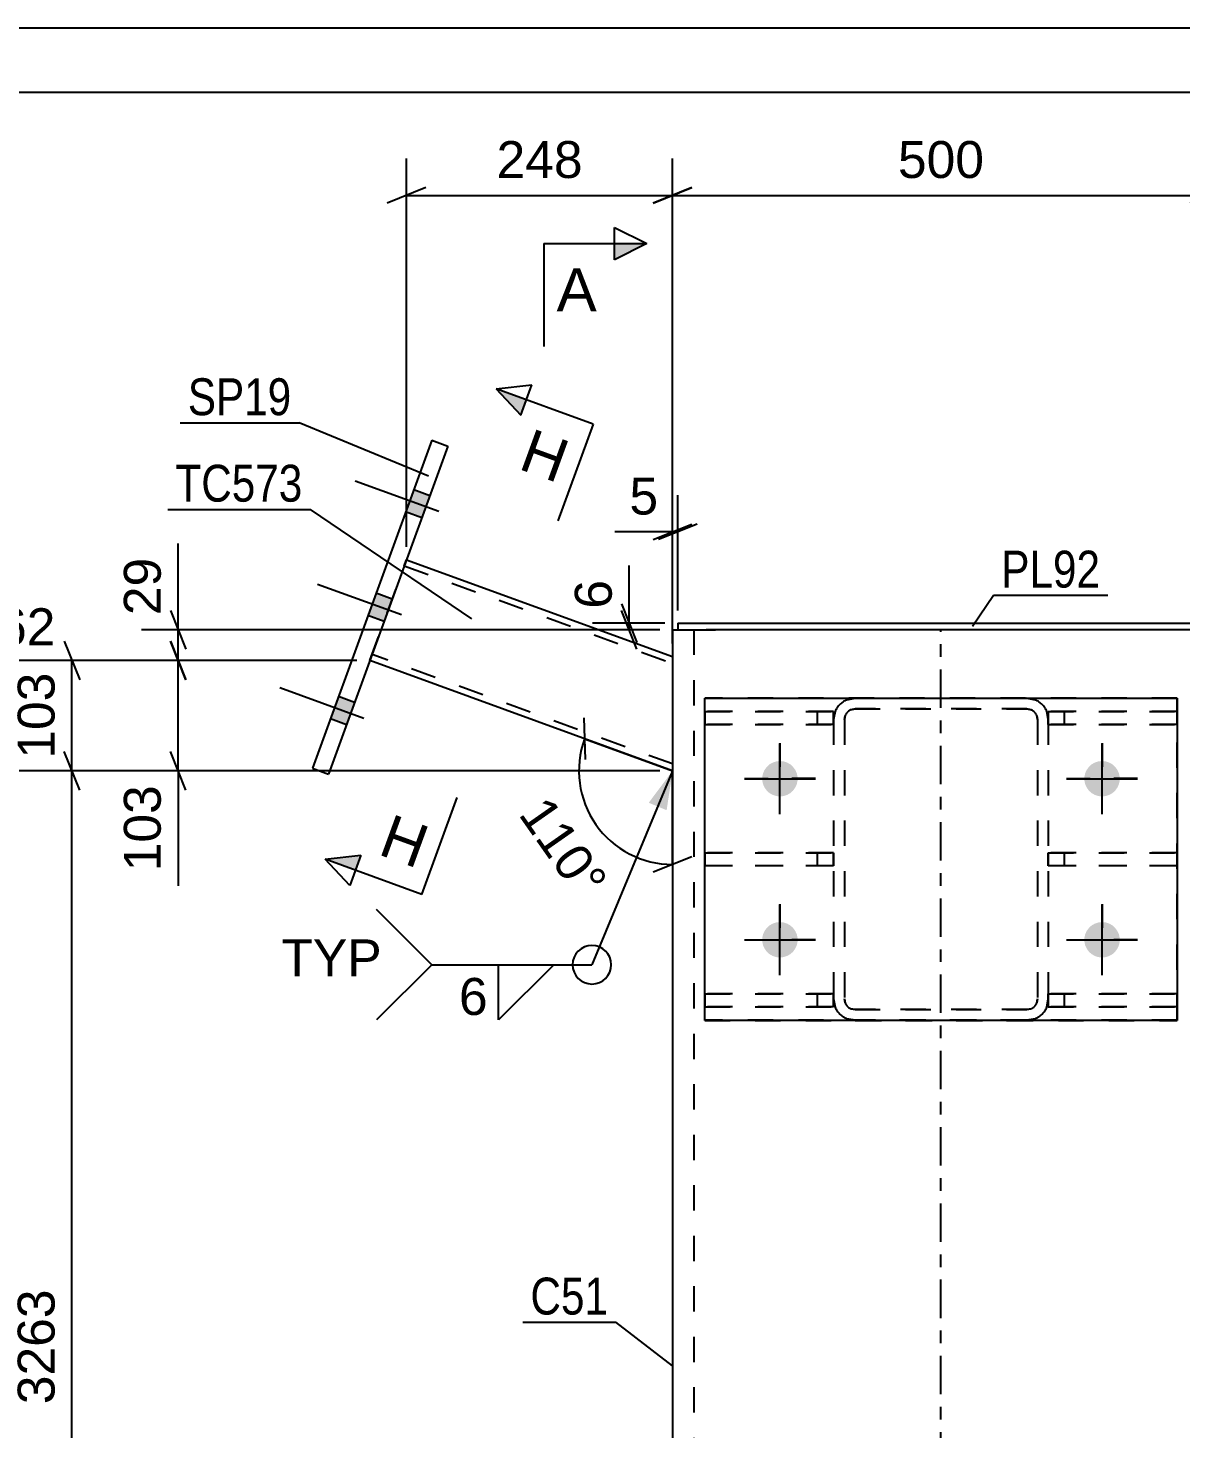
# Model space of a CAD drawing. Header units: millimetres. Extents: x -496 to 256, y -947 to 232.
# Drawn here: x -70.9 to 18.6, y 123.2 to 231.9 of the extents above; entities that cross this region are included whole.
import ezdxf

# ---------------------------------------------------------------- set-up
doc = ezdxf.new("R2010")
doc.units = ezdxf.units.MM
doc.linetypes.add('DXK_LINE_DOT2', pattern=[3.9198, 1.9599, -1.9599])
doc.linetypes.add('DXK_LINE_DOT3', pattern=[5.9187, 2.979, -0.9799, 0.9799, -0.9799])
doc.styles.add('Arial', font='ARIAL.TTF', dxfattribs={"height": 0.2})
doc.styles.add('Arial Narrow', font='ARIALN.TTF', dxfattribs={"height": 0.2})

# ---------------------------------------------------------------- blocks, each defined once
blk = doc.blocks.new('Unknown-284932164-1134')
at = {"color": 5, "linetype": 'Continuous'}
for p, q in [((256.3, 231.92), (-337.7, 231.92)), ((251.3, 226.92), (-332.7, 226.92))]:
    blk.add_line(p, q, dxfattribs=at)
blk = doc.blocks.new('Part-284932164-2067 - 1878')
at = {"color": 7, "linetype": 'DXK_LINE_DOT2'}
for p, q in [((-44.33, 182.82), (-41.48, 190.65)), ((-41.65, 190.18), (-20.83, 182.61)), ((-20.83, 174.8), (-44.15, 183.29)), ((-20.83, 183.14), (-20.83, 174.27))]:
    blk.add_line(p, q, dxfattribs=at)
at = {"color": 2, "linetype": 'Continuous'}
for p, q in [((-41.48, 190.65), (-20.83, 183.14)), ((-20.83, 174.27), (-44.33, 182.82))]:
    blk.add_line(p, q, dxfattribs=at)
blk = doc.blocks.new('Part-284932164-2012 - 1878')
at = {"color": 7, "linetype": 'DXK_LINE_DOT2'}
for p, q in [((-18.33, 154.91), (-18.33, 179.91)), ((18.33, 179.91), (-18.33, 179.91)), ((-18.33, 179.91), (18.33, 179.91)), ((18.33, 154.91), (18.33, 179.91)), ((-18.33, 154.91), (-18.33, 154.91)), ((-18.33, 154.91), (18.33, 154.91)), ((18.33, 154.91), (-18.33, 154.91)), ((18.33, 154.91), (18.33, 154.91))]:
    blk.add_line(p, q, dxfattribs=at)
blk = doc.blocks.new('Part-284932164-17078 - 1878')
at = {"color": 7, "linetype": 'DXK_LINE_DOT2'}
for p, q in [((18.33, 178.87), (8.33, 178.87)), ((8.33, 178.87), (8.33, 177.87)), ((9.58, 177.87), (9.58, 178.87)), ((18.33, 177.87), (18.33, 178.87)), ((8.33, 177.87), (18.33, 177.87))]:
    blk.add_line(p, q, dxfattribs=at)
blk = doc.blocks.new('Part-284932164-1890 - 1878')
at = {"color": 7, "linetype": 'DXK_LINE_DOT2'}
for p, q in [((-8.33, 156.95), (-18.33, 156.95)), ((-18.33, 156.95), (-18.33, 155.95)), ((-9.58, 155.95), (-9.58, 156.95)), ((-8.33, 155.95), (-8.33, 156.95)), ((-18.33, 155.95), (-8.33, 155.95))]:
    blk.add_line(p, q, dxfattribs=at)
blk = doc.blocks.new('Part-284932164-1891 - 1878')
at = {"color": 7, "linetype": 'DXK_LINE_DOT2'}
for p, q in [((-8.33, 167.91), (-18.33, 167.91)), ((-18.33, 167.91), (-18.33, 166.91)), ((-9.58, 166.91), (-9.58, 167.91)), ((-8.33, 166.91), (-8.33, 167.91)), ((-18.33, 166.91), (-8.33, 166.91))]:
    blk.add_line(p, q, dxfattribs=at)
blk = doc.blocks.new('Part-284932164-1892 - 1878')
at = {"color": 7, "linetype": 'DXK_LINE_DOT2'}
for p, q in [((-8.33, 178.87), (-18.33, 178.87)), ((-18.33, 178.87), (-18.33, 177.87)), ((-9.58, 177.87), (-9.58, 178.87)), ((-8.33, 177.87), (-8.33, 178.87)), ((-18.33, 177.87), (-8.33, 177.87))]:
    blk.add_line(p, q, dxfattribs=at)
blk = doc.blocks.new('Part-284932164-1957 - 1878')
at = {"color": 7, "linetype": 'DXK_LINE_DOT2'}
for p, q in [((-7.3, 179.78), (-6.67, 179.91)), ((-6.67, 179.9), (-7.3, 179.78)), ((-6.67, 179.9), (-6.67, 179.91)), ((-6.67, 179.9), (6.67, 179.9)), ((6.67, 179.9), (6.67, 179.91)), ((6.67, 179.91), (7.3, 179.78)), ((7.3, 179.78), (6.67, 179.9)), ((-8.33, 178.24), (-8.21, 178.88)), ((-8.21, 178.88), (-8.33, 178.24)), ((-7.44, 178.56), (-7.5, 178.24)), ((-7.5, 178.24), (-7.44, 178.56)), ((-6.67, 179.07), (-6.99, 179.01)), ((-6.99, 179.01), (-6.67, 179.07)), ((-6.67, 179.07), (6.67, 179.07)), ((-6.67, 179.07), (-6.67, 179.07)), ((6.67, 179.07), (-6.67, 179.07)), ((6.67, 179.07), (6.67, 179.07)), ((6.99, 179.01), (6.67, 179.07)), ((6.67, 179.07), (6.99, 179.01)), ((7.5, 178.24), (7.44, 178.56)), ((7.44, 178.56), (7.5, 178.24)), ((8.21, 178.88), (8.33, 178.24)), ((8.33, 178.24), (8.21, 178.88)), ((-8.33, 178.24), (-8.33, 156.57)), ((-7.5, 178.24), (-7.5, 156.57)), ((7.5, 178.24), (7.5, 156.57)), ((8.33, 178.24), (8.33, 156.57)), ((-8.21, 155.93), (-8.33, 156.57)), ((-8.33, 156.57), (-8.21, 155.93)), ((-7.5, 156.57), (-7.44, 156.25)), ((-7.44, 156.25), (-7.5, 156.57)), ((-6.99, 155.8), (-6.67, 155.74)), ((-6.67, 155.74), (-6.99, 155.8)), ((-6.67, 155.74), (6.67, 155.74)), ((-6.67, 155.74), (-6.67, 155.74)), ((6.67, 155.74), (-6.67, 155.74)), ((6.67, 155.74), (6.99, 155.8)), ((6.99, 155.8), (6.67, 155.74)), ((6.67, 155.74), (6.67, 155.74)), ((7.44, 156.25), (7.5, 156.57)), ((7.5, 156.57), (7.44, 156.25)), ((8.33, 156.57), (8.21, 155.93)), ((8.21, 155.93), (8.33, 156.57)), ((-6.67, 154.91), (-7.3, 155.03)), ((-7.3, 155.03), (-6.67, 154.9)), ((-6.67, 154.9), (-6.67, 154.91)), ((6.67, 154.91), (-6.67, 154.91)), ((-6.67, 154.9), (6.67, 154.9)), ((7.3, 155.03), (6.67, 154.91)), ((6.67, 154.9), (7.3, 155.03)), ((6.67, 154.9), (6.67, 154.91))]:
    blk.add_line(p, q, dxfattribs=at)
at = {"color": 2, "linetype": 'Continuous'}
blk.add_line((-6.67, 179.91), (6.67, 179.91), dxfattribs=at)
at = {"color": 7, "linetype": 'DXK_LINE_DOT2'}
for centre, radius, start, end in [((-6.67, 178.24), 1.67, 112.5, 157.5), ((-6.67, 178.24), 1.67, 112.5, 157.5), ((6.67, 178.24), 1.67, 22.5, 67.5), ((6.67, 178.24), 1.67, 22.5, 67.5), ((-6.67, 178.24), 0.833, 112.5, 157.5), ((-6.67, 178.24), 0.833, 112.5, 157.5), ((6.67, 178.24), 0.833, 22.5, 67.5), ((6.67, 178.24), 0.833, 22.5, 67.5), ((-6.67, 156.57), 1.67, 202.5, 247.5), ((-6.67, 156.57), 1.67, 202.5, 247.5), ((-6.67, 156.57), 0.833, 202.5, 247.5), ((-6.67, 156.57), 0.833, 202.5, 247.5), ((6.67, 156.57), 0.833, 292.5, 337.5), ((6.67, 156.57), 0.833, 292.5, 337.5), ((6.67, 156.57), 1.67, 292.5, 337.5), ((6.67, 156.57), 1.67, 292.5, 337.5)]:
    blk.add_arc(centre, radius, start, end, dxfattribs=at)
blk = doc.blocks.new('Bolt-284932164-1893 - 1878')
at = {"linetype": 'Continuous'}
for points in [[(-12.5, 175.03), (-12.21, 175), (-11.94, 174.91), (-11.69, 174.77), (-11.48, 174.57), (-11.31, 174.34), (-11.19, 174.08), (-11.13, 173.8), (-11.13, 173.51), (-11.19, 173.23), (-11.31, 172.97), (-11.48, 172.73), (-11.69, 172.54), (-11.94, 172.4), (-12.21, 172.31), (-12.5, 172.28), (-12.79, 172.31), (-13.06, 172.4), (-13.31, 172.54), (-13.52, 172.73), (-13.69, 172.97), (-13.81, 173.23), (-13.87, 173.51), (-13.87, 173.8), (-13.81, 174.08), (-13.69, 174.34), (-13.52, 174.57), (-13.31, 174.77), (-13.06, 174.91), (-12.79, 175)], [(12.5, 175.03), (12.79, 175), (13.06, 174.91), (13.31, 174.77), (13.52, 174.57), (13.69, 174.34), (13.81, 174.08), (13.87, 173.8), (13.87, 173.51), (13.81, 173.23), (13.69, 172.97), (13.52, 172.73), (13.31, 172.54), (13.06, 172.4), (12.79, 172.31), (12.5, 172.28), (12.21, 172.31), (11.94, 172.4), (11.69, 172.54), (11.48, 172.73), (11.31, 172.97), (11.19, 173.23), (11.13, 173.51), (11.13, 173.8), (11.19, 174.08), (11.31, 174.34), (11.48, 174.57), (11.69, 174.77), (11.94, 174.91), (12.21, 175)], [(-12.5, 162.53), (-12.21, 162.5), (-11.94, 162.41), (-11.69, 162.27), (-11.48, 162.07), (-11.31, 161.84), (-11.19, 161.58), (-11.13, 161.3), (-11.13, 161.01), (-11.19, 160.73), (-11.31, 160.47), (-11.48, 160.23), (-11.69, 160.04), (-11.94, 159.9), (-12.21, 159.81), (-12.5, 159.78), (-12.79, 159.81), (-13.06, 159.9), (-13.31, 160.04), (-13.52, 160.23), (-13.69, 160.47), (-13.81, 160.73), (-13.87, 161.01), (-13.87, 161.3), (-13.81, 161.58), (-13.69, 161.84), (-13.52, 162.07), (-13.31, 162.27), (-13.06, 162.41), (-12.79, 162.5)], [(12.5, 162.53), (12.79, 162.5), (13.06, 162.41), (13.31, 162.27), (13.52, 162.07), (13.69, 161.84), (13.81, 161.58), (13.87, 161.3), (13.87, 161.01), (13.81, 160.73), (13.69, 160.47), (13.52, 160.23), (13.31, 160.04), (13.06, 159.9), (12.79, 159.81), (12.5, 159.78), (12.21, 159.81), (11.94, 159.9), (11.69, 160.04), (11.48, 160.23), (11.31, 160.47), (11.19, 160.73), (11.13, 161.01), (11.13, 161.3), (11.19, 161.58), (11.31, 161.84), (11.48, 162.07), (11.69, 162.27), (11.94, 162.41), (12.21, 162.5)]]:
    blk.add_hatch(color=1, dxfattribs=at).paths.add_polyline_path(points)
at = {"color": 1, "linetype": 'Continuous'}
for p, q in [((-12.5, 170.9), (-12.5, 176.4)), ((12.5, 170.9), (12.5, 176.4)), ((-15.25, 173.65), (-9.75, 173.65)), ((9.75, 173.65), (15.25, 173.65)), ((-12.5, 158.4), (-12.5, 163.9)), ((12.5, 158.4), (12.5, 163.9)), ((-15.25, 161.15), (-9.75, 161.15)), ((9.75, 161.15), (15.25, 161.15))]:
    blk.add_line(p, q, dxfattribs=at)
blk = doc.blocks.new('Part-284932164-2022 - 1878')
at = {"color": 2, "linetype": 'Continuous'}
for p, q in [((-18.33, 179.9), (18.33, 179.9)), ((-18.33, 154.9), (-18.33, 179.9)), ((18.33, 179.9), (18.33, 154.9)), ((18.33, 154.9), (-18.33, 154.9)), ((-18.33, 154.9), (-18.33, 154.9)), ((18.33, 154.9), (18.33, 154.9))]:
    blk.add_line(p, q, dxfattribs=at)
at = {"color": 7, "linetype": 'DXK_LINE_DOT2'}
for p, q in [((-18.33, 179.9), (-18.33, 179.9)), ((-18.33, 179.9), (18.33, 179.9)), ((18.33, 179.9), (18.33, 179.9)), ((-18.33, 154.9), (18.33, 154.9))]:
    blk.add_line(p, q, dxfattribs=at)
blk = doc.blocks.new('Part-284932164-1894 - 1878')
at = {"color": 2, "linetype": 'Continuous'}
for p, q in [((-39.52, 199.92), (-48.78, 174.47)), ((-38.27, 199.46), (-47.53, 174.01)), ((-39.52, 199.92), (-38.27, 199.46)), ((-48.78, 174.47), (-47.53, 174.01))]:
    blk.add_line(p, q, dxfattribs=at)
blk = doc.blocks.new('Part-284932164-17076 - 1878')
at = {"color": 7, "linetype": 'DXK_LINE_DOT2'}
for p, q in [((18.33, 167.91), (8.33, 167.91)), ((8.33, 167.91), (8.33, 166.91)), ((9.58, 166.91), (9.58, 167.91)), ((18.33, 166.91), (18.33, 167.91)), ((8.33, 166.91), (18.33, 166.91))]:
    blk.add_line(p, q, dxfattribs=at)
blk = doc.blocks.new('Part-284932164-2024 - 1878')
at = {"color": 7, "linetype": 'DXK_LINE_DOT2'}
for p, q in [((-18.33, 156.95), (-8.33, 156.95)), ((-18.33, 155.95), (-18.33, 156.95)), ((-9.58, 155.95), (-9.58, 156.95)), ((-8.33, 156.95), (-8.33, 155.95)), ((-8.33, 155.95), (-18.33, 155.95))]:
    blk.add_line(p, q, dxfattribs=at)
blk = doc.blocks.new('Part-284932164-1936 - 1878')
at = {"color": 7, "linetype": 'DXK_LINE_DOT2'}
for p, q in [((-7.3, 179.78), (-6.67, 179.91)), ((-6.67, 179.91), (-7.3, 179.78)), ((-6.67, 179.91), (6.67, 179.91)), ((-6.67, 179.91), (-6.67, 179.91)), ((-6.67, 179.91), (6.67, 179.91)), ((6.67, 179.91), (6.67, 179.91)), ((6.67, 179.91), (7.3, 179.78)), ((7.3, 179.78), (6.67, 179.91)), ((-8.33, 178.24), (-8.21, 178.88)), ((-8.21, 178.88), (-8.33, 178.24)), ((-7.44, 178.56), (-7.5, 178.24)), ((-7.5, 178.24), (-7.44, 178.56)), ((-6.67, 179.07), (-6.99, 179.01)), ((-6.99, 179.01), (-6.67, 179.07)), ((-6.67, 179.07), (6.67, 179.07)), ((-6.67, 179.07), (-6.67, 179.07)), ((6.67, 179.07), (-6.67, 179.07)), ((6.67, 179.07), (6.67, 179.07)), ((6.99, 179.01), (6.67, 179.07)), ((6.67, 179.07), (6.99, 179.01)), ((7.5, 178.24), (7.44, 178.56)), ((7.44, 178.56), (7.5, 178.24)), ((8.21, 178.88), (8.33, 178.24)), ((8.33, 178.24), (8.21, 178.88)), ((-8.33, 178.24), (-8.33, 156.57)), ((-7.5, 178.24), (-7.5, 156.57)), ((7.5, 178.24), (7.5, 156.57)), ((8.33, 178.24), (8.33, 156.57)), ((-8.21, 155.94), (-8.33, 156.57)), ((-8.33, 156.57), (-8.21, 155.93)), ((-7.5, 156.57), (-7.44, 156.25)), ((-7.44, 156.25), (-7.5, 156.57)), ((-6.99, 155.8), (-6.67, 155.74)), ((-6.67, 155.74), (-6.99, 155.8)), ((-6.67, 155.74), (6.67, 155.74)), ((-6.67, 155.74), (-6.67, 155.74)), ((6.67, 155.74), (-6.67, 155.74)), ((6.67, 155.74), (6.99, 155.8)), ((6.99, 155.8), (6.67, 155.74)), ((6.67, 155.74), (6.67, 155.74)), ((7.44, 156.25), (7.5, 156.57)), ((7.5, 156.57), (7.44, 156.25)), ((8.33, 156.57), (8.21, 155.94)), ((8.21, 155.93), (8.33, 156.57)), ((-6.67, 154.91), (-7.3, 155.03)), ((-7.3, 155.03), (-6.67, 154.91)), ((-6.67, 154.91), (6.67, 154.91)), ((-6.67, 154.91), (-6.67, 154.91)), ((6.67, 154.91), (-6.67, 154.91)), ((7.3, 155.03), (6.67, 154.91)), ((6.67, 154.91), (7.3, 155.03)), ((6.67, 154.91), (6.67, 154.91))]:
    blk.add_line(p, q, dxfattribs=at)
at = {"color": 7, "linetype": 'DXK_LINE_DOT3'}
blk.add_line((0, 167.41), (0, 167.41), dxfattribs=at)
at = {"color": 7, "linetype": 'DXK_LINE_DOT2'}
for centre, radius, start, end in [((-6.67, 178.24), 1.67, 112.5, 157.5), ((-6.67, 178.24), 1.67, 112.5, 157.5), ((6.67, 178.24), 1.67, 22.5, 67.5), ((6.67, 178.24), 1.67, 22.5, 67.5), ((-6.67, 178.24), 0.833, 112.5, 157.5), ((-6.67, 178.24), 0.833, 112.5, 157.5), ((6.67, 178.24), 0.833, 22.5, 67.5), ((6.67, 178.24), 0.833, 22.5, 67.5), ((-6.67, 156.57), 1.67, 202.5, 247.5), ((-6.67, 156.57), 1.67, 202.5, 247.5), ((-6.67, 156.57), 0.833, 202.5, 247.5), ((-6.67, 156.57), 0.833, 202.5, 247.5), ((6.67, 156.57), 0.833, 292.5, 337.5), ((6.67, 156.57), 0.833, 292.5, 337.5), ((6.67, 156.57), 1.67, 292.5, 337.5), ((6.67, 156.57), 1.67, 292.5, 337.5)]:
    blk.add_arc(centre, radius, start, end, dxfattribs=at)
blk = doc.blocks.new('Part-284932164-2046 - 1878')
at = {"color": 2, "linetype": 'Continuous'}
for p, q in [((-20.42, 185.72), (20.42, 185.72)), ((-20.42, 185.72), (-20.42, 185.22)), ((-20.42, 185.22), (-19.02, 185.22)), ((20.42, 185.22), (19.02, 185.22)), ((20.42, 185.72), (20.42, 185.22))]:
    blk.add_line(p, q, dxfattribs=at)
at = {"color": 7, "linetype": 'DXK_LINE_DOT2'}
blk.add_line((19.02, 185.22), (-19.02, 185.22), dxfattribs=at)
blk = doc.blocks.new('Part-284932164-2091 - 1878')
at = {"color": 7, "linetype": 'DXK_LINE_DOT2'}
for p, q in [((-18.33, 178.86), (-8.33, 178.86)), ((-18.33, 177.86), (-18.33, 178.86)), ((-9.58, 177.86), (-9.58, 178.86)), ((-8.33, 178.86), (-8.33, 177.86)), ((-8.33, 177.86), (-18.33, 177.86))]:
    blk.add_line(p, q, dxfattribs=at)
blk = doc.blocks.new('Part-284932164-2092 - 1878')
at = {"color": 7, "linetype": 'DXK_LINE_DOT2'}
for p, q in [((-18.33, 167.9), (-8.33, 167.9)), ((-18.33, 166.9), (-18.33, 167.9)), ((-9.58, 166.9), (-9.58, 167.9)), ((-8.33, 167.9), (-8.33, 166.9)), ((-8.33, 166.9), (-18.33, 166.9))]:
    blk.add_line(p, q, dxfattribs=at)
blk = doc.blocks.new('Part-284932164-17077 - 1878')
at = {"color": 7, "linetype": 'DXK_LINE_DOT2'}
for p, q in [((8.33, 166.9), (8.33, 167.9)), ((8.33, 167.9), (18.33, 167.9)), ((9.58, 166.9), (9.58, 167.9)), ((18.33, 167.9), (18.33, 166.9)), ((18.33, 166.9), (8.33, 166.9))]:
    blk.add_line(p, q, dxfattribs=at)
blk = doc.blocks.new('Bolt-284932164-2110 - 1878')
at = {"color": 1, "linetype": 'Continuous'}
for p, q in [((-12.5, 176.41), (-12.5, 174.58)), ((12.5, 176.41), (12.5, 174.58)), ((-15.25, 173.66), (-13.42, 173.66)), ((-9.75, 173.66), (-11.58, 173.66)), ((9.75, 173.66), (11.58, 173.66)), ((15.25, 173.66), (13.42, 173.66)), ((-12.5, 170.91), (-12.5, 172.74)), ((12.5, 170.91), (12.5, 172.74)), ((-12.5, 163.91), (-12.5, 162.08)), ((12.5, 163.91), (12.5, 162.08)), ((-15.25, 161.16), (-13.42, 161.16)), ((-9.75, 161.16), (-11.58, 161.16)), ((9.75, 161.16), (11.58, 161.16)), ((15.25, 161.16), (13.42, 161.16)), ((-12.5, 158.41), (-12.5, 160.24)), ((12.5, 158.41), (12.5, 160.24))]:
    blk.add_line(p, q, dxfattribs=at)
blk = doc.blocks.new('Bolt-284932164-2113 - 1878')
at = {"linetype": 'Continuous'}
for points in [[(-40.92, 196.08), (-41.55, 194.36), (-40.29, 193.9), (-39.67, 195.62)], [(-40.92, 196.08), (-41.55, 194.36), (-40.29, 193.9), (-39.67, 195.62)], [(-40.92, 196.08), (-41.55, 194.36), (-40.29, 193.9), (-39.67, 195.62)], [(-43.84, 188.05), (-44.47, 186.33), (-43.21, 185.87), (-42.59, 187.6)], [(-43.84, 188.05), (-44.47, 186.33), (-43.21, 185.87), (-42.59, 187.6)], [(-46.76, 180.03), (-47.39, 178.3), (-46.14, 177.85), (-45.51, 179.57)], [(-46.76, 180.03), (-47.39, 178.3), (-46.14, 177.85), (-45.51, 179.57)], [(-46.76, 180.03), (-47.39, 178.3), (-46.14, 177.85), (-45.51, 179.57)]]:
    blk.add_hatch(color=1, dxfattribs=at).paths.add_polyline_path(points)
at = {"color": 1, "linetype": 'Continuous'}
for p, q in [((-38.96, 194.39), (-45.46, 196.76)), ((-38.96, 194.39), (-45.46, 196.76)), ((-38.96, 194.39), (-45.46, 196.76)), ((-39.67, 195.62), (-40.92, 196.08)), ((-39.67, 195.62), (-40.92, 196.08)), ((-39.67, 195.62), (-40.92, 196.08)), ((-40.29, 193.9), (-41.55, 194.36)), ((-40.29, 193.9), (-41.55, 194.36)), ((-40.29, 193.9), (-41.55, 194.36)), ((-41.88, 186.37), (-48.38, 188.73)), ((-41.88, 186.37), (-48.38, 188.73)), ((-42.59, 187.6), (-43.84, 188.05)), ((-42.59, 187.6), (-43.84, 188.05)), ((-43.21, 185.87), (-44.47, 186.33)), ((-43.21, 185.87), (-44.47, 186.33)), ((-44.8, 178.34), (-51.3, 180.7)), ((-44.8, 178.34), (-51.3, 180.7)), ((-44.8, 178.34), (-51.3, 180.7)), ((-45.51, 179.57), (-46.76, 180.03)), ((-45.51, 179.57), (-46.76, 180.03)), ((-45.51, 179.57), (-46.76, 180.03)), ((-46.14, 177.85), (-47.39, 178.3)), ((-46.14, 177.85), (-47.39, 178.3)), ((-46.14, 177.85), (-47.39, 178.3))]:
    blk.add_line(p, q, dxfattribs=at)
blk = doc.blocks.new('Part-284932164-2119 - 1878')
at = {"color": 2, "linetype": 'Continuous'}
for p, q in [((-20.83, 185.22), (-20.83, 119.96)), ((-20.83, 185.22), (-20.42, 185.22)), ((-19.02, 185.22), (-17.5, 185.22)), ((19.02, 185.22), (-17.5, 185.22))]:
    blk.add_line(p, q, dxfattribs=at)
at = {"color": 7, "linetype": 'DXK_LINE_DOT2'}
for p, q in [((-20.83, 185.22), (-19.02, 185.22)), ((-20.42, 185.22), (-19.86, 185.22)), ((-19.17, 185.22), (-19.17, 119.96)), ((20.42, 185.22), (17.5, 185.22))]:
    blk.add_line(p, q, dxfattribs=at)
at = {"color": 7, "linetype": 'DXK_LINE_DOT3'}
blk.add_line((0, 119.96), (0, 185.22), dxfattribs=at)
blk = doc.blocks.new('Part-284932164-17079 - 1878')
at = {"color": 7, "linetype": 'DXK_LINE_DOT2'}
for p, q in [((18.33, 156.95), (8.33, 156.95)), ((8.33, 156.95), (8.33, 155.95)), ((9.58, 155.95), (9.58, 156.95)), ((18.33, 155.95), (18.33, 156.95)), ((8.33, 155.95), (18.33, 155.95))]:
    blk.add_line(p, q, dxfattribs=at)
blk = doc.blocks.new('Part-284932164-17080 - 1878')
at = {"color": 7, "linetype": 'DXK_LINE_DOT2'}
for p, q in [((8.33, 177.86), (8.33, 178.86)), ((8.33, 178.86), (18.33, 178.86)), ((9.58, 177.86), (9.58, 178.86)), ((18.33, 178.86), (18.33, 177.86)), ((18.33, 177.86), (8.33, 177.86))]:
    blk.add_line(p, q, dxfattribs=at)
blk = doc.blocks.new('Part-284932164-17081 - 1878')
at = {"color": 7, "linetype": 'DXK_LINE_DOT2'}
for p, q in [((8.33, 155.95), (8.33, 156.95)), ((8.33, 156.95), (18.33, 156.95)), ((9.58, 155.95), (9.58, 156.95)), ((18.33, 156.95), (18.33, 155.95)), ((18.33, 155.95), (8.33, 155.95))]:
    blk.add_line(p, q, dxfattribs=at)
blk = doc.blocks.new('AngleDimension-284932164-12633 - 1878')
at = {"color": 7, "linetype": 'Continuous'}
for p, q in [((-27.72, 178.37), (-27.62, 175.14)), ((-21.77, 174.61), (-27.67, 176.76)), ((-27.67, 176.76), (-20.83, 174.27)), ((-20.83, 167), (-20.83, 174.27)), ((-19.33, 167.6), (-22.33, 166.4))]:
    blk.add_line(p, q, dxfattribs=at)
blk.add_arc((-20.83, 174.27), 7.27, 160, 270, dxfattribs=at)
at = {"color": 0}
blk.add_wipeout([(-28.25, 163.29), (-24.81, 165.7), (-30.24, 173.46), (-33.69, 171.05)], dxfattribs=at)
at = {"color": 3, "style": 'Arial'}
blk.add_text('110°', height=2.865, rotation=-54.9982, dxfattribs=at).set_placement((-32.85, 170.9))
blk = doc.blocks.new('StraightDimension-284932164-12461 - 1878')
at = {"color": 7, "linetype": 'Continuous'}
for p, q in [((-68.04, 184.32), (-66.84, 181.32)), ((-45.33, 182.82), (-77.63, 182.82)), ((-67.44, 174.27), (-67.44, 182.82)), ((-66.84, 172.77), (-68.04, 175.77)), ((-21.83, 174.27), (-82.13, 174.27))]:
    blk.add_line(p, q, dxfattribs=at)
at = {"color": 0, "linetype": 'Continuous'}
blk.add_wipeout([(-68.14, 183.42), (-68.14, 187.62), (-78.23, 187.62), (-78.23, 183.42)], dxfattribs=at)
at = {"color": 0}
blk.add_wipeout([(-68.19, 182.48), (-72.39, 182.48), (-72.39, 174.61), (-68.19, 174.61)], dxfattribs=at)
at = {"color": 3, "linetype": 'Continuous', "style": 'Arial'}
blk.add_text('8262', height=2.865, dxfattribs=at).set_placement((-77.63, 184.02))
at = {"color": 3, "style": 'Arial'}
blk.add_text('103', height=2.865, rotation=90.0002, dxfattribs=at).set_placement((-68.79, 175.21))
blk = doc.blocks.new('StraightDimension-284932164-12462 - 1878')
at = {"color": 7, "linetype": 'Continuous'}
for p, q in [((-66.84, 172.77), (-68.04, 175.77)), ((-21.83, 174.27), (-82.13, 174.27)), ((-67.44, 84.84), (-67.44, 174.27)), ((-68.04, 86.34), (-66.84, 83.34)), ((-45.33, 84.84), (-77.63, 84.84))]:
    blk.add_line(p, q, dxfattribs=at)
at = {"color": 0, "linetype": 'Continuous'}
blk.add_wipeout([(-72.64, 174.87), (-72.64, 179.07), (-82.73, 179.07), (-82.73, 174.87)], dxfattribs=at)
at = {"color": 0}
blk.add_wipeout([(-68.19, 134.6), (-72.39, 134.6), (-72.39, 124.51), (-68.19, 124.51)], dxfattribs=at)
at = {"color": 3, "linetype": 'Continuous', "style": 'Arial'}
blk.add_text('8160', height=2.865, dxfattribs=at).set_placement((-82.13, 175.47))
at = {"color": 3, "style": 'Arial'}
blk.add_text('3263', height=2.865, rotation=90.0002, dxfattribs=at).set_placement((-68.79, 125.11))
blk = doc.blocks.new('StraightDimension-284932164-12538 - 1878')
at = {"color": 7, "linetype": 'Continuous'}
for p, q in [((-59.2, 185.22), (-59.2, 191.92)), ((-59.2, 185.22), (-59.2, 191.92)), ((-59.8, 186.72), (-58.6, 183.72)), ((-21.83, 185.22), (-62.05, 185.22)), ((-59.2, 182.82), (-59.2, 185.22)), ((-58.6, 181.32), (-59.8, 184.32)), ((-45.33, 182.82), (-62.05, 182.82))]:
    blk.add_line(p, q, dxfattribs=at)
at = {"color": 0}
blk.add_wipeout([(-59.95, 191.39), (-64.15, 191.39), (-64.15, 185.75), (-59.95, 185.75)], dxfattribs=at)
at = {"color": 3, "style": 'Arial'}
blk.add_text('29', height=2.865, rotation=90.0002, dxfattribs=at).set_placement((-60.55, 186.35))
blk = doc.blocks.new('StraightDimension-284932164-12539 - 1878')
at = {"color": 7, "linetype": 'Continuous'}
for p, q in [((-59.8, 184.32), (-58.6, 181.32)), ((-45.33, 182.82), (-62.05, 182.82)), ((-59.2, 174.27), (-59.2, 182.82)), ((-58.6, 172.77), (-59.8, 175.77)), ((-21.83, 174.27), (-62.05, 174.27)), ((-59.2, 174.27), (-59.2, 165.35)), ((-59.2, 174.27), (-59.2, 165.35))]:
    blk.add_line(p, q, dxfattribs=at)
at = {"color": 0}
blk.add_wipeout([(-59.95, 173.75), (-64.15, 173.75), (-64.15, 165.87), (-59.95, 165.87)], dxfattribs=at)
at = {"color": 3, "style": 'Arial'}
blk.add_text('103', height=2.865, rotation=90.0002, dxfattribs=at).set_placement((-60.55, 166.47))
blk = doc.blocks.new('StraightDimension-284932164-12642 - 1878')
at = {"color": 7, "linetype": 'Continuous'}
for p, q in [((-20.83, 184.14), (-20.83, 221.78)), ((20.83, 168.97), (20.83, 221.78)), ((-19.33, 219.53), (-22.33, 218.33)), ((-20.83, 218.93), (20.83, 218.93)), ((19.33, 218.33), (22.33, 219.53))]:
    blk.add_line(p, q, dxfattribs=at)
at = {"color": 0}
blk.add_wipeout([(3.94, 219.68), (3.94, 223.88), (-3.94, 223.88), (-3.94, 219.68)], dxfattribs=at)
at = {"color": 3, "style": 'Arial'}
blk.add_text('500', height=2.865, dxfattribs=at).set_placement((-3.34, 220.28))
blk = doc.blocks.new('StraightDimension-284932164-12643 - 1878')
at = {"color": 7, "linetype": 'Continuous'}
for p, q in [((-41.48, 191.65), (-41.48, 221.78)), ((-20.83, 184.14), (-20.83, 221.78)), ((-39.98, 219.53), (-42.98, 218.33)), ((-41.48, 218.93), (-20.83, 218.93)), ((-22.33, 218.33), (-19.33, 219.53))]:
    blk.add_line(p, q, dxfattribs=at)
at = {"color": 0}
blk.add_wipeout([(-27.22, 219.68), (-27.22, 223.88), (-35.09, 223.88), (-35.09, 219.68)], dxfattribs=at)
at = {"color": 3, "style": 'Arial'}
blk.add_text('248', height=2.865, dxfattribs=at).set_placement((-34.49, 220.28))
blk = doc.blocks.new('StraightDimension-284932164-12771 - 1878')
at = {"color": 7, "linetype": 'Continuous'}
for p, q in [((-20.83, 186.22), (-20.83, 195.66)), ((-20.42, 186.72), (-20.42, 195.66)), ((-20.83, 192.81), (-25.31, 192.81)), ((-20.83, 192.81), (-25.31, 192.81)), ((-22.33, 192.21), (-19.33, 193.41)), ((-18.92, 193.41), (-21.92, 192.21)), ((-20.83, 192.81), (-20.42, 192.81))]:
    blk.add_line(p, q, dxfattribs=at)
at = {"color": 0}
blk.add_wipeout([(-21.36, 193.56), (-21.36, 197.76), (-24.78, 197.76), (-24.78, 193.56)], dxfattribs=at)
at = {"color": 3, "style": 'Arial'}
blk.add_text('5', height=2.87, dxfattribs=at).set_placement((-24.18, 194.16))
blk = doc.blocks.new('StraightDimension-284932164-12793 - 1878')
at = {"color": 7, "linetype": 'Continuous'}
for p, q in [((-24.2, 185.72), (-24.2, 190.2)), ((-24.2, 185.72), (-24.2, 190.2)), ((-24.8, 187.22), (-23.6, 184.22)), ((-23.6, 183.72), (-24.8, 186.72)), ((-21.42, 185.72), (-27.05, 185.72)), ((-21.83, 185.22), (-27.05, 185.22)), ((-24.2, 185.22), (-24.2, 185.72))]:
    blk.add_line(p, q, dxfattribs=at)
at = {"color": 0}
blk.add_wipeout([(-24.95, 189.67), (-29.15, 189.67), (-29.15, 186.25), (-24.95, 186.25)], dxfattribs=at)
at = {"color": 3, "style": 'Arial'}
blk.add_text('6', height=2.87, rotation=90.0002, dxfattribs=at).set_placement((-25.55, 186.85))
blk = doc.blocks.new('Mark-284932164-13101 - 1878')
at = {"color": 30, "linetype": 'Continuous'}
for p in [(-59.05, 201.27), (-39.78, 197.14)]:
    blk.add_line(p, (-49.81, 201.27), dxfattribs=at)
at = {"color": 0}
blk.add_wipeout([(-50.41, 201.87), (-50.41, 204.87), (-58.45, 204.87), (-58.45, 201.87)], dxfattribs=at)
blk.add_wipeout([(-50.41, 201.87), (-50.41, 204.87), (-58.45, 204.87), (-58.45, 201.87)], dxfattribs=at)
at = {"color": 3, "style": 'Arial Narrow'}
blk.add_text('SP19', height=2.863, dxfattribs=at).set_placement((-58.45, 201.87))
blk = doc.blocks.new('SectionMark-284932164-13963 - 1878')
at = {"linetype": 'Continuous'}
for points in [[(-32.17, 203.06), (-32.6, 201.88), (-34.52, 203.91)], [(-45.03, 167.73), (-45.46, 166.56), (-47.8, 167.41)]]:
    blk.add_hatch(color=6, dxfattribs=at).paths.add_polyline_path(points)
at = {"color": 6, "linetype": 'Continuous'}
for p, q in [((-34.52, 203.91), (-31.74, 204.23)), ((-34.52, 203.91), (-32.6, 201.88)), ((-32.6, 201.88), (-31.74, 204.23)), ((-47.8, 167.41), (-45.03, 167.73)), ((-45.03, 167.73), (-45.88, 165.38)), ((-45.88, 165.38), (-47.8, 167.41))]:
    blk.add_line(p, q, dxfattribs=at)
at = {"color": 0, "linetype": 'Continuous'}
for points in [[(-29.74, 196.59), (-28.54, 199.88), (-31.71, 201.03), (-32.9, 197.74)], [(-40.63, 166.66), (-39.43, 169.95), (-42.6, 171.11), (-43.79, 167.82)]]:
    blk.add_wipeout(points, dxfattribs=at)
at = {"color": 6, "linetype": 'Continuous'}
for p, q in [((-27, 201.18), (-34.52, 203.91)), ((-27, 201.18), (-29.74, 193.66)), ((-40.29, 164.68), (-37.55, 172.2)), ((-40.29, 164.68), (-47.8, 167.41))]:
    blk.add_line(p, q, dxfattribs=at)
at = {"color": 3, "linetype": 'Continuous', "style": 'Arial'}
for p in [(-32.9, 197.74), (-43.79, 167.82)]:
    blk.add_text('H', height=3.34, rotation=-20.002, dxfattribs=at).set_placement(p)
blk = doc.blocks.new('Mark-284932164-13104 - 1878')
at = {"color": 30, "linetype": 'Continuous'}
for p in [(-60.01, 194.56), (-36.42, 186.06)]:
    blk.add_line(p, (-48.94, 194.56), dxfattribs=at)
at = {"color": 0}
blk.add_wipeout([(-49.54, 195.16), (-49.54, 198.16), (-59.41, 198.16), (-59.41, 195.16)], dxfattribs=at)
blk.add_wipeout([(-49.54, 195.16), (-49.54, 198.16), (-59.41, 198.16), (-59.41, 195.16)], dxfattribs=at)
at = {"color": 3, "style": 'Arial Narrow'}
blk.add_text('TC573', height=2.863, dxfattribs=at).set_placement((-59.41, 195.16))
blk = doc.blocks.new('SectionMark-284932164-8312 - 1878')
at = {"linetype": 'Continuous'}
blk.add_hatch(color=6, dxfattribs=at).paths.add_polyline_path([(-25.33, 213.94), (-25.33, 215.19), (-22.83, 215.19)])
at = {"color": 6, "linetype": 'Continuous'}
for p, q in [((-25.33, 213.94), (-25.33, 216.44)), ((-25.33, 216.44), (-22.83, 215.19)), ((-30.83, 215.19), (-30.83, 207.19)), ((-30.83, 215.19), (-22.83, 215.19)), ((-22.83, 215.19), (-25.33, 213.94))]:
    blk.add_line(p, q, dxfattribs=at)
at = {"color": 0, "linetype": 'Continuous'}
blk.add_wipeout([(-26.72, 209.94), (-26.72, 213.44), (-29.83, 213.44), (-29.83, 209.94)], dxfattribs=at)
at = {"color": 3, "linetype": 'Continuous', "style": 'Arial'}
blk.add_text('A', height=3.34, dxfattribs=at).set_placement((-29.83, 209.94))
blk = doc.blocks.new('Mark-284932164-12803 - 1878')
at = {"color": 30, "linetype": 'Continuous'}
for p, q in [((2.45, 185.49), (4.08, 187.89)), ((4.08, 187.89), (12.96, 187.89))]:
    blk.add_line(p, q, dxfattribs=at)
at = {"color": 0}
blk.add_wipeout([(12.36, 188.49), (12.36, 191.49), (4.68, 191.49), (4.68, 188.49)], dxfattribs=at)
blk.add_wipeout([(12.36, 188.49), (12.36, 191.49), (4.68, 191.49), (4.68, 188.49)], dxfattribs=at)
at = {"color": 3, "style": 'Arial Narrow'}
blk.add_text('PL92', height=2.863, dxfattribs=at).set_placement((4.68, 188.49))
blk = doc.blocks.new('WeldMark-284932164-13060 - 1878')
at = {"linetype": 'Continuous'}
blk.add_hatch(color=30, dxfattribs=at).paths.add_polyline_path([(-22.68, 171.79), (-20.83, 174.27), (-21.29, 171.21)])
at = {"color": 30, "linetype": 'Continuous'}
for p in [(-20.83, 174.27), (-39.51, 159.22)]:
    blk.add_line(p, (-27.09, 159.22), dxfattribs=at)
at = {"color": 3, "linetype": 'Continuous'}
for p, q in [((-39.51, 159.22), (-43.8, 163.51)), ((-39.51, 159.22), (-43.8, 154.94)), ((-34.33, 159.22), (-30.05, 159.22)), ((-30.05, 159.22), (-34.33, 154.94)), ((-34.33, 154.94), (-34.33, 159.22))]:
    blk.add_line(p, q, dxfattribs=at)
for start, end in [(90, 270), (270, 90)]:
    blk.add_arc((-27.09, 159.22), 1.5, start, end, dxfattribs=at)
at = {"color": 0}
blk.add_wipeout([(-34.99, 155.12), (-34.99, 158.52), (-37.61, 158.52), (-37.61, 155.12)], dxfattribs=at)
at = {"color": 3, "style": 'Arial'}
blk.add_text('6', height=2.87, dxfattribs=at).set_placement((-37.41, 155.32))
at = {"color": 0, "linetype": 'Continuous'}
blk.add_wipeout([(-43.41, 158.32), (-43.41, 161.32), (-51.19, 161.32), (-51.19, 158.32)], dxfattribs=at)
blk.add_wipeout([(-43.41, 158.32), (-43.41, 161.32), (-51.19, 161.32), (-51.19, 158.32)], dxfattribs=at)
at = {"color": 3, "linetype": 'Continuous', "style": 'Arial'}
blk.add_text('TYP', height=2.865, dxfattribs=at).set_placement((-51.19, 158.32))
blk = doc.blocks.new('Mark-284932164-13078 - 1878')
at = {"color": 30, "linetype": 'Continuous'}
for p in [(-32.46, 131.47), (-20.83, 128.1)]:
    blk.add_line(p, (-25.23, 131.47), dxfattribs=at)
at = {"color": 0}
blk.add_wipeout([(-25.83, 132.07), (-25.83, 135.07), (-31.86, 135.07), (-31.86, 132.07)], dxfattribs=at)
blk.add_wipeout([(-25.83, 132.07), (-25.83, 135.07), (-31.86, 135.07), (-31.86, 132.07)], dxfattribs=at)
at = {"color": 3, "style": 'Arial Narrow'}
blk.add_text('C51', height=2.863, dxfattribs=at).set_placement((-31.86, 132.07))

msp = doc.modelspace()

# ---------------------------------------------------------------- block references
for name in ['Unknown-284932164-1134', 'Part-284932164-1894 - 1878', 'Bolt-284932164-2113 - 1878', 'Part-284932164-2067 - 1878', 'Part-284932164-2119 - 1878', 'Part-284932164-2046 - 1878', 'Part-284932164-2012 - 1878', 'Part-284932164-2022 - 1878', 'Part-284932164-1957 - 1878', 'Part-284932164-1936 - 1878', 'Part-284932164-1892 - 1878', 'Part-284932164-2091 - 1878', 'Part-284932164-17078 - 1878', 'Part-284932164-17080 - 1878', 'Bolt-284932164-2110 - 1878', 'Bolt-284932164-1893 - 1878', 'Part-284932164-1891 - 1878', 'Part-284932164-2092 - 1878', 'Part-284932164-17076 - 1878', 'Part-284932164-17077 - 1878', 'Part-284932164-1890 - 1878', 'Part-284932164-2024 - 1878', 'Part-284932164-17079 - 1878', 'Part-284932164-17081 - 1878']:
    msp.add_blockref(name, (0, 0))

# ---------------------------------------------------------------- next in the draw order: block references
msp.add_blockref('AngleDimension-284932164-12633 - 1878', (0, 0))

# ---------------------------------------------------------------- next in the draw order: block references
msp.add_blockref('StraightDimension-284932164-12461 - 1878', (0, 0))

# ---------------------------------------------------------------- next in the draw order: block references
for name in ['StraightDimension-284932164-12538 - 1878', 'StraightDimension-284932164-12462 - 1878']:
    msp.add_blockref(name, (0, 0))

# ---------------------------------------------------------------- next in the draw order: block references
msp.add_blockref('StraightDimension-284932164-12539 - 1878', (0, 0))

# ---------------------------------------------------------------- next in the draw order: block references
msp.add_blockref('StraightDimension-284932164-12642 - 1878', (0, 0))

# ---------------------------------------------------------------- next in the draw order: block references
for name in ['StraightDimension-284932164-12643 - 1878', 'Mark-284932164-12803 - 1878']:
    msp.add_blockref(name, (0, 0))

# ---------------------------------------------------------------- next in the draw order: block references
for name in ['Mark-284932164-13101 - 1878', 'StraightDimension-284932164-12771 - 1878']:
    msp.add_blockref(name, (0, 0))

# ---------------------------------------------------------------- next in the draw order: block references
msp.add_blockref('StraightDimension-284932164-12793 - 1878', (0, 0))

# ---------------------------------------------------------------- next in the draw order: block references
msp.add_blockref('SectionMark-284932164-13963 - 1878', (0, 0))

# ---------------------------------------------------------------- next in the draw order: block references
for name in ['SectionMark-284932164-8312 - 1878', 'Mark-284932164-13104 - 1878']:
    msp.add_blockref(name, (0, 0))

# ---------------------------------------------------------------- next in the draw order: block references
for name in ['WeldMark-284932164-13060 - 1878', 'Mark-284932164-13078 - 1878']:
    msp.add_blockref(name, (0, 0))

doc.saveas('drawing.dxf')
